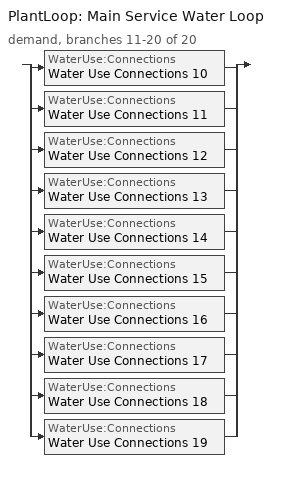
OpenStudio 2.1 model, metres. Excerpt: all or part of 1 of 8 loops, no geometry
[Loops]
PlantLoop 'Main Service Water Loop'
 demand, branches 11-20 of 20: split
  | WaterUse:Connections 'Water Use Connections 10'
  | WaterUse:Connections 'Water Use Connections 11'
  | WaterUse:Connections 'Water Use Connections 12'
  | WaterUse:Connections 'Water Use Connections 13'
  | WaterUse:Connections 'Water Use Connections 14'
  | WaterUse:Connections 'Water Use Connections 15'
  | WaterUse:Connections 'Water Use Connections 16'
  | WaterUse:Connections 'Water Use Connections 17'
  | WaterUse:Connections 'Water Use Connections 18'
  | WaterUse:Connections 'Water Use Connections 19'
[WaterUse:Connections]
Name | Water Use Equipment Name 1
Water Use Connections 10 | Perimeter_mid_zn_3 Service Water Use 0.12gal/min
Water Use Connections 11 | Perimeter_mid_zn_4 Service Water Use 0.08gal/min
Water Use Connections 12 | Perimeter_top_zn_1 Service Water Use 0.12gal/min
Water Use Connections 13 | Perimeter_top_zn_2 Service Water Use 0.08gal/min
Water Use Connections 14 | Perimeter_top_zn_3 Service Water Use 0.12gal/min
Water Use Connections 15 | Perimeter_top_zn_4 Service Water Use 0.08gal/min
Water Use Connections 16 | Datacenter_basement_zn_6 Service Water Use 0.3gal/min
Water Use Connections 17 | Datacenter_bot_zn_6 Service Water Use 0.01gal/min
Water Use Connections 18 | Datacenter_mid_zn_6 Service Water Use 0.01gal/min
Water Use Connections 19 | Datacenter_top_zn_6 Service Water Use 0.01gal/min
[WaterUse:Equipment:Definition]
Name | Peak Flow Rate {m3/s} | Target Temperature Schedule | Sensible Fraction Schedule | Latent Fraction Schedule
Perimeter_mid_zn_3 Service Water Use Def 0.12gal/min | 7.58672e-06 | Schedule Ruleset 32 | Schedule Ruleset 30 | Schedule Ruleset 31
Perimeter_mid_zn_4 Service Water Use Def 0.08gal/min | 4.88917e-06 | Schedule Ruleset 35 | Schedule Ruleset 33 | Schedule Ruleset 34
Perimeter_top_zn_1 Service Water Use Def 0.12gal/min | 7.58688e-06 | Schedule Ruleset 38 | Schedule Ruleset 36 | Schedule Ruleset 37
Perimeter_top_zn_2 Service Water Use Def 0.08gal/min | 4.88917e-06 | Schedule Ruleset 41 | Schedule Ruleset 39 | Schedule Ruleset 40
Perimeter_top_zn_3 Service Water Use Def 0.12gal/min | 7.58672e-06 | Schedule Ruleset 44 | Schedule Ruleset 42 | Schedule Ruleset 43
Perimeter_top_zn_4 Service Water Use Def 0.08gal/min | 4.88917e-06 | Schedule Ruleset 47 | Schedule Ruleset 45 | Schedule Ruleset 46
Datacenter_basement_zn_6 Service Water Use Def 0.3gal/min | 1.89704e-05 | Schedule Ruleset 50 | Schedule Ruleset 48 | Schedule Ruleset 49
Datacenter_bot_zn_6 Service Water Use Def 0.01gal/min | 8.76352e-07 | Schedule Ruleset 53 | Schedule Ruleset 51 | Schedule Ruleset 52
Datacenter_mid_zn_6 Service Water Use Def 0.01gal/min | 8.76352e-07 | Schedule Ruleset 56 | Schedule Ruleset 54 | Schedule Ruleset 55
Datacenter_top_zn_6 Service Water Use Def 0.01gal/min | 8.76352e-07 | Schedule Ruleset 59 | Schedule Ruleset 57 | Schedule Ruleset 58
[WaterUse:Equipment] Flow Rate Fraction Schedule=NECB-A-Service Water Heating
Name | Water Use Equipment Definition | Space
Perimeter_mid_zn_3 Service Water Use 0.12gal/min | Perimeter_mid_zn_3 Service Water Use Def 0.12gal/min | Perimeter_mid_ZN_3
Perimeter_mid_zn_4 Service Water Use 0.08gal/min | Perimeter_mid_zn_4 Service Water Use Def 0.08gal/min | Perimeter_mid_ZN_4
Perimeter_top_zn_1 Service Water Use 0.12gal/min | Perimeter_top_zn_1 Service Water Use Def 0.12gal/min | Perimeter_top_ZN_1
Perimeter_top_zn_2 Service Water Use 0.08gal/min | Perimeter_top_zn_2 Service Water Use Def 0.08gal/min | Perimeter_top_ZN_2
Perimeter_top_zn_3 Service Water Use 0.12gal/min | Perimeter_top_zn_3 Service Water Use Def 0.12gal/min | Perimeter_top_ZN_3
Perimeter_top_zn_4 Service Water Use 0.08gal/min | Perimeter_top_zn_4 Service Water Use Def 0.08gal/min | Perimeter_top_ZN_4
Datacenter_basement_zn_6 Service Water Use 0.3gal/min | Datacenter_basement_zn_6 Service Water Use Def 0.3gal/min | DataCenter_basement_ZN_6
Datacenter_bot_zn_6 Service Water Use 0.01gal/min | Datacenter_bot_zn_6 Service Water Use Def 0.01gal/min | DataCenter_bot_ZN_6
Datacenter_mid_zn_6 Service Water Use 0.01gal/min | Datacenter_mid_zn_6 Service Water Use Def 0.01gal/min | DataCenter_mid_ZN_6
Datacenter_top_zn_6 Service Water Use 0.01gal/min | Datacenter_top_zn_6 Service Water Use Def 0.01gal/min | DataCenter_top_ZN_6
[Schedule:Ruleset]
Name | Default Day Schedule
NECB-A-Service Water Heating | NECB-A-Service Water Heating Default
Schedule Ruleset 30 | Schedule Day 34
Schedule Ruleset 31 | Schedule Day 35
Schedule Ruleset 32 | Schedule Day 36
Schedule Ruleset 33 | Schedule Day 37
Schedule Ruleset 34 | Schedule Day 38
Schedule Ruleset 35 | Schedule Day 39
Schedule Ruleset 36 | Schedule Day 40
Schedule Ruleset 37 | Schedule Day 41
Schedule Ruleset 38 | Schedule Day 42
Schedule Ruleset 39 | Schedule Day 43
Schedule Ruleset 40 | Schedule Day 44
Schedule Ruleset 41 | Schedule Day 45
Schedule Ruleset 42 | Schedule Day 46
Schedule Ruleset 43 | Schedule Day 47
Schedule Ruleset 44 | Schedule Day 48
Schedule Ruleset 45 | Schedule Day 49
Schedule Ruleset 46 | Schedule Day 50
Schedule Ruleset 47 | Schedule Day 51
Schedule Ruleset 48 | Schedule Day 52
Schedule Ruleset 49 | Schedule Day 53
Schedule Ruleset 50 | Schedule Day 54
Schedule Ruleset 51 | Schedule Day 55
Schedule Ruleset 52 | Schedule Day 56
Schedule Ruleset 53 | Schedule Day 57
Schedule Ruleset 54 | Schedule Day 58
Schedule Ruleset 55 | Schedule Day 59
Schedule Ruleset 56 | Schedule Day 60
Schedule Ruleset 57 | Schedule Day 61
Schedule Ruleset 58 | Schedule Day 62
Schedule Ruleset 59 | Schedule Day 63
[Schedule:Day]
NECB-A-Service Water Heating Default; NECB-A-Service Water Heating Default|Wkdy Day: 7, 0, 0.05, 8, 0, 0.1, 10, 0, 0.5, 16, 0, 0.9, 17, 0, 0.7, 18, 0, 0.5, 19, 0, 0.3, 22, 0, 0.2, 24, 0, 0.05
NECB-A-Service Water Heating Sat Day; NECB-A-Service Water Heating Sun|Hol Day; Schedule Day 35; Schedule Day 38; Schedule Day 41; Schedule Day 44; Schedule Day 47; Schedule Day 50; Schedule Day 53; Schedule Day 56; Schedule Day 59; Schedule Day 62: 24, 0, 0.05
Schedule Day 34; Schedule Day 37; Schedule Day 40; Schedule Day 43; Schedule Day 46; Schedule Day 49; Schedule Day 52; Schedule Day 55; Schedule Day 58; Schedule Day 61: 24, 0, 0.2
Schedule Day 36; Schedule Day 39; Schedule Day 42; Schedule Day 45; Schedule Day 48; Schedule Day 51; Schedule Day 54; Schedule Day 57; Schedule Day 60; Schedule Day 63: 24, 0, 60
[Schedule:Rule] Schedule Ruleset=NECB-A-Service Water Heating; Date Specification Type=DateRange; Start Month=1; Start Day=1; End Month=12; End Day=31
Name | Rule Order | Day Schedule | Apply Monday | Apply Tuesday | Apply Wednesday | Apply Thursday | Apply Friday | Apply Saturday | Apply Sunday
Schedule Rule 17 | 2 | NECB-A-Service Water Heating Default|Wkdy Day | Yes | Yes | Yes | Yes | Yes
Schedule Rule 18 | 1 | NECB-A-Service Water Heating Sat Day |  |  |  |  |  | Yes
Schedule Rule 19 | 0 | NECB-A-Service Water Heating Sun|Hol Day |  |  |  |  |  |  | Yes
